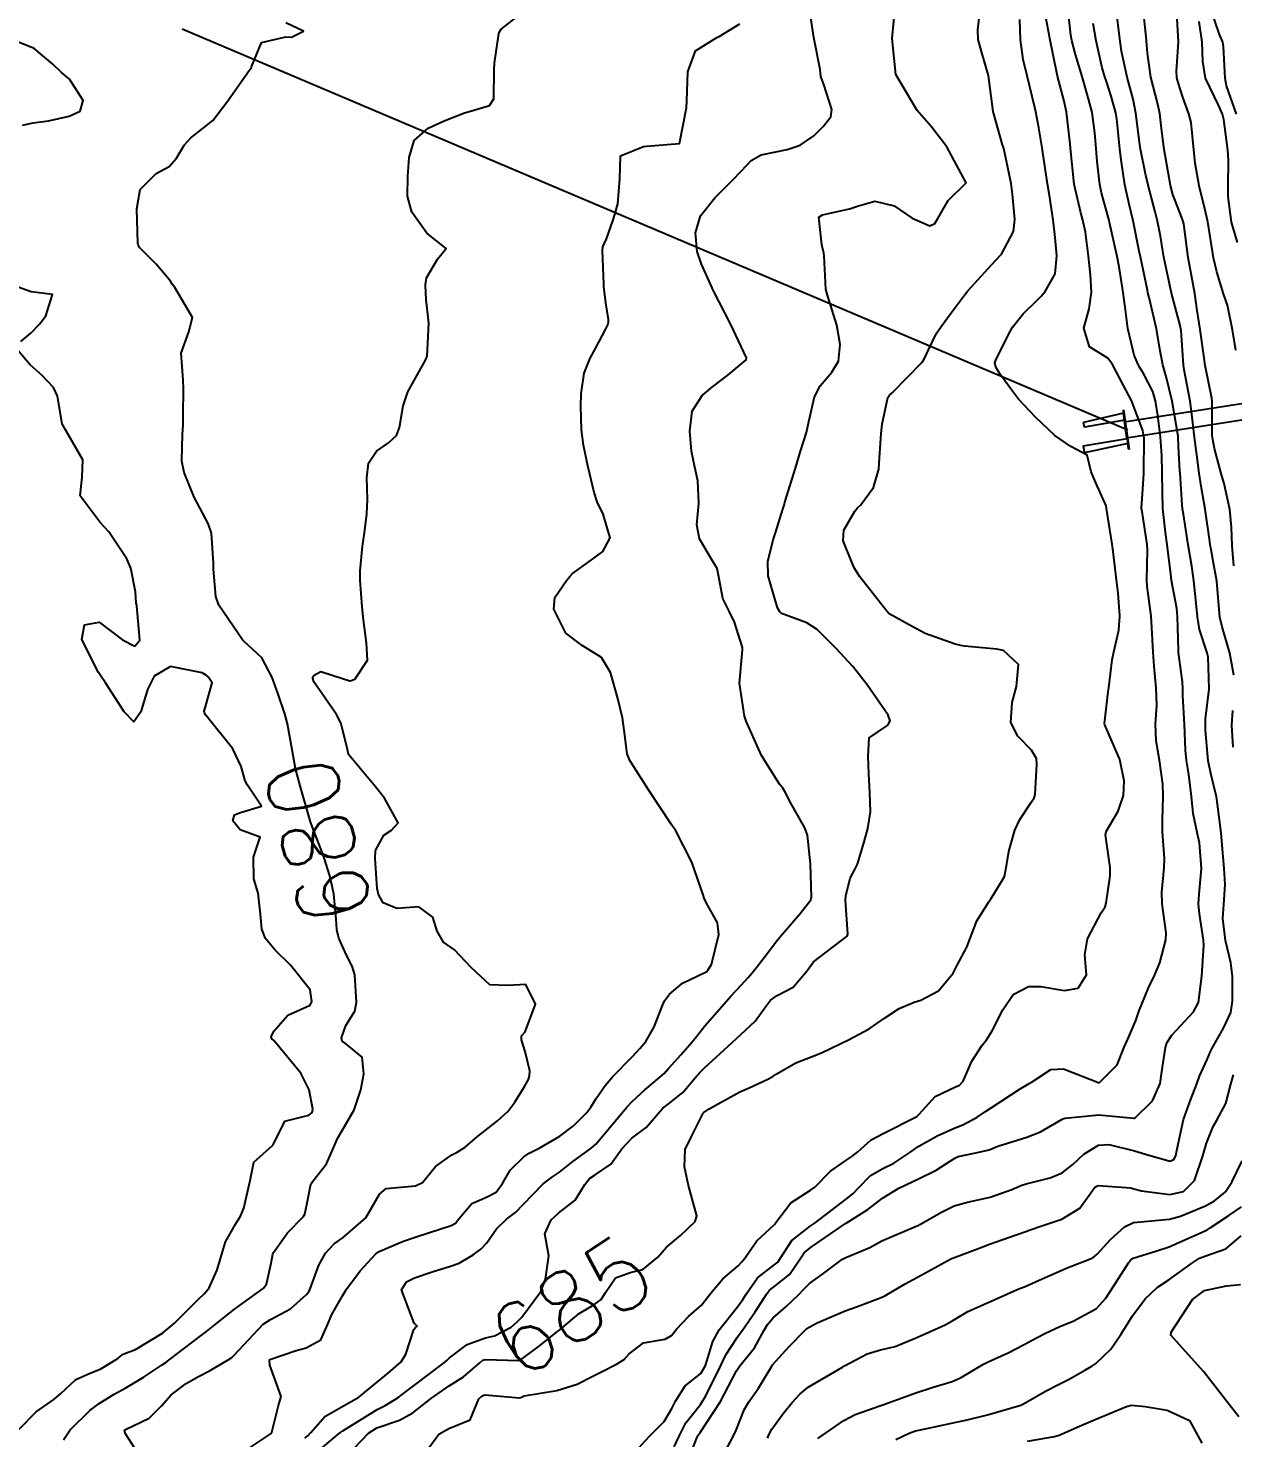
# Model space of a CAD drawing. Header units: metres. Extents: x 298520 to 308411, y 7433745 to 7450750.
# Drawn here: x 300776.4 to 300843.5, y 7448219.8 to 7448298.3 of the extents above; entities that cross this region are included whole.
import ezdxf
from ezdxf.enums import TextEntityAlignment as Align

# ---------------------------------------------------------------- set-up
doc = ezdxf.new("R2010")
doc.units = ezdxf.units.M
doc.header["$LTSCALE"] = 10
doc.linetypes.add('CONTINUO', pattern=[0])
doc.linetypes.add('TRACEJADO', pattern=[8.7, 8, -0.7])
for name, color, linetype in [('BUEIRO', 151, 'Continuous'), ('Cotas', 45, 'Continuous'), ('Curvas de Nivel 1m', 11, 'Continuous'), ('Curvas de Nivel 5m', 15, 'Continuous'), ('TEXTO', 45, 'Continuous')]:
    doc.layers.add(name, color=color, linetype=linetype)
doc.styles.add('Style-STANDARD', font='STANDARD.shx')

msp = doc.modelspace()

# ---------------------------------------------------------------- linework, layer by layer
at = {"layer": 'BUEIRO', "linetype": 'TRACEJADO', "flags": 128}
for points in [[(300837.455, 7448276.392), (300871.548, 7448281.778)], [(300837.581, 7448275.501), (300871.689, 7448280.889)]]:
    msp.add_lwpolyline(points, dxfattribs=at)
at = {"layer": 'BUEIRO', "linetype": 'CONTINUO'}
for points in [[(300837.469, 7448276.488, 686.71), (300837.41, 7448276.888, 686.747), (300835.197, 7448276.355, 685.829)], [(300837.413, 7448277.061, 687.094), (300837.391, 7448277.022, 686.631), (300837.41, 7448276.888, 686.747)], [(300837.413, 7448277.061, 687.094), (300837.74, 7448274.858, 687.086)], [(300837.469, 7448276.488, 686.71), (300835.247, 7448276.102, 685.833), (300835.197, 7448276.355, 685.829)], [(300837.469, 7448276.488, 686.71), (300837.45, 7448276.431, 685.79), (300837.581, 7448275.498, 685.751), (300837.622, 7448275.449, 686.728)], [(300837.622, 7448275.449, 686.728), (300835.168, 7448275.051, 685.731), (300835.248, 7448274.674, 685.729)], [(300837.622, 7448275.449, 686.728), (300837.659, 7448275.188, 686.653), (300835.248, 7448274.674, 685.729)], [(300837.74, 7448274.858, 687.086), (300837.702, 7448274.895, 686.934), (300837.659, 7448275.188, 686.653)]]:
    msp.add_polyline3d(points, dxfattribs=at)
at = {"layer": 'Curvas de Nivel 1m', "flags": 128}
for points, elevation in [([(300792.715, 7448219.226), (300793.775, 7448220.111), (300793.807, 7448220.137), (300793.833, 7448220.153), (300793.948, 7448220.223), (300795.846, 7448221.403), (300796.288, 7448221.637), (300797.008, 7448222.068), (300797.488, 7448222.432), (300797.859, 7448222.704), (300799.605, 7448224.034), (300799.746, 7448224.161), (300799.877, 7448224.28), (300800.873, 7448225.036), (300801.894, 7448225.408), (300802.379, 7448225.521), (300803.305, 7448225.996), (300803.624, 7448226.274), (300803.908, 7448226.543), (300804.964, 7448227.974), (300805.233, 7448228.671), (300805.417, 7448229.968), (300805.194, 7448231.2), (300805.551, 7448231.966), (300805.977, 7448232.358), (300806.874, 7448233.061), (300807.417, 7448233.946), (300807.677, 7448234.264), (300808.001, 7448234.472), (300808.862, 7448235.076), (300809.484, 7448235.918), (300810.029, 7448236.512), (300810.824, 7448237.113), (300811.507, 7448237.895), (300811.761, 7448238.179), (300812.051, 7448238.404), (300812.875, 7448239.068), (300813.568, 7448239.875), (300813.797, 7448240.152), (300814.078, 7448240.427), (300815.622, 7448241.847), (300816.097, 7448242.281), (300816.898, 7448243.039), (300817.475, 7448243.826), (300817.749, 7448244.194), (300818.123, 7448244.463), (300819.017, 7448244.924), (300819.758, 7448245.804), (300820.148, 7448246.338), (300822.026, 7448247.771), (300822.055, 7448247.88), (300821.938, 7448249.772), (300821.948, 7448250.011), (300822.201, 7448250.996), (300822.463, 7448251.514), (300822.595, 7448251.766), (300822.982, 7448253.006), (300823.185, 7448253.76), (300823.327, 7448254.679), (300823.282, 7448255.76), (300823.237, 7448256.797), (300823.203, 7448257.761), (300823.258, 7448258.796), (300824.3, 7448259.501), (300824.417, 7448259.748), (300824.308, 7448260.068), (300823.146, 7448261.762), (300822.343, 7448262.775), (300821.423, 7448263.779), (300820.363, 7448264.832), (300819.78, 7448265.212), (300818.372, 7448265.736), (300818.275, 7448265.821), (300818.148, 7448266.05), (300817.633, 7448267.828), (300817.613, 7448268.625), (300817.91, 7448269.825), (300818.036, 7448270.216), (300818.449, 7448271.534), (300818.51, 7448271.761), (300818.528, 7448271.819), (300818.564, 7448271.928), (300819.14, 7448273.81), (300819.434, 7448274.757), (300819.755, 7448275.801), (300819.892, 7448276.409), (300820.206, 7448277.795), (300820.529, 7448278.405), (300821.167, 7448279.154), (300821.552, 7448279.78), (300821.634, 7448280.702), (300821.446, 7448281.781), (300820.93, 7448283.446), (300820.841, 7448283.788), (300820.752, 7448285.648), (300820.735, 7448285.789), (300820.62, 7448286.25), (300820.442, 7448287.793), (300820.644, 7448287.921), (300822.163, 7448288.26), (300822.649, 7448288.428), (300823.576, 7448288.68), (300824.65, 7448288.423), (300825.652, 7448287.73), (300826.637, 7448287.316), (300826.909, 7448287.447), (300827.085, 7448287.716), (300827.647, 7448288.716), (300828.663, 7448289.7), (300827.577, 7448291.711), (300826.7, 7448292.84), (300825.934, 7448293.728), (300824.733, 7448295.74), (300824.532, 7448297.743), (300824.713, 7448299.672)], 684), ([(300812.383, 7448219.326), (300812.656, 7448219.882), (300813.042, 7448220.677), (300813.851, 7448221.693), (300813.979, 7448221.868), (300814.132, 7448222.142), (300814.995, 7448223.853), (300815.277, 7448224.454), (300815.897, 7448225.423), (300816.075, 7448225.663), (300816.197, 7448225.837), (300816.895, 7448226.848), (300817.531, 7448227.824), (300817.701, 7448228.047), (300817.929, 7448228.228), (300818.819, 7448228.932), (300819.408, 7448229.805), (300819.628, 7448230.132), (300819.959, 7448230.411), (300821.935, 7448231.771), (300821.973, 7448231.792), (300823.184, 7448232.555), (300823.987, 7448233.177), (300824.899, 7448233.736), (300825.641, 7448234.083), (300826.001, 7448234.252), (300826.98, 7448234.739), (300828.018, 7448235.401), (300828.217, 7448235.5), (300829.097, 7448235.689), (300829.861, 7448235.845), (300830.025, 7448235.9), (300830.424, 7448236.071), (300832.032, 7448236.571), (300832.8, 7448236.878), (300834.043, 7448237.588), (300834.169, 7448237.628), (300836.045, 7448237.819), (300837.993, 7448237.631), (300838.043, 7448237.638), (300839.025, 7448238.599), (300839.454, 7448239.566), (300839.541, 7448240.095), (300839.746, 7448241.563), (300839.831, 7448241.828), (300840.1, 7448242.244), (300841.321, 7448243.542), (300841.592, 7448244.067), (300841.784, 7448245.535), (300841.891, 7448247.265), (300841.88, 7448247.534), (300841.647, 7448249.007), (300841.592, 7448249.539), (300841.633, 7448250.096), (300841.762, 7448251.537), (300841.644, 7448252.956), (300841.516, 7448253.541), (300841.294, 7448254.595), (300841.197, 7448255.546), (300841.059, 7448256.76), (300840.918, 7448257.55), (300840.862, 7448258.125), (300840.807, 7448259.552), (300840.716, 7448261.165), (300840.714, 7448261.554), (300840.7, 7448261.918), (300840.482, 7448263.558), (300840.472, 7448263.676), (300840.429, 7448265.559), (300840.38, 7448266.007), (300840.092, 7448267.563), (300840.046, 7448267.924), (300839.851, 7448269.566), (300839.758, 7448270.242), (300839.611, 7448271.568), (300839.584, 7448272.447), (300839.572, 7448273.569), (300839.551, 7448274.5), (300839.485, 7448275.57), (300839.335, 7448276.748), (300839.197, 7448277.57), (300839.049, 7448278.093), (300838.538, 7448279.086), (300838.346, 7448279.387), (300838.24, 7448279.583), (300838.019, 7448280.115), (300837.662, 7448281.589), (300837.53, 7448282.64), (300837.39, 7448283.592), (300837.172, 7448285.03), (300837.069, 7448285.595), (300836.641, 7448287.486), (300836.613, 7448287.6), (300836.191, 7448289.139), (300836.094, 7448289.609), (300835.947, 7448290.882), (300835.886, 7448291.612), (300835.818, 7448292.491), (300835.663, 7448293.616), (300835.475, 7448294.373), (300835.113, 7448295.624), (300834.751, 7448296.855), (300834.531, 7448297.632), (300834.48, 7448297.919), (300834.299, 7448299.635)], 688), ([(300843.554, 7448268.376), (300843.469, 7448269.52), (300843.428, 7448270.53), (300843.347, 7448271.521), (300843.023, 7448272.969), (300842.86, 7448273.526), (300842.487, 7448274.913), (300842.382, 7448275.422), (300842.364, 7448275.532), (300842.358, 7448275.668), (300842.357, 7448277.532), (300842.338, 7448277.718), (300841.96, 7448279.536), (300841.864, 7448280.222), (300841.695, 7448281.539), (300841.525, 7448282.594), (300841.384, 7448283.542), (300841.105, 7448285.048), (300841.019, 7448285.546), (300840.776, 7448287.414), (300840.744, 7448287.549), (300840.646, 7448287.817), (300840.155, 7448289.055), (300840.026, 7448289.56), (300839.829, 7448290.717), (300839.68, 7448291.565), (300839.54, 7448292.728), (300839.447, 7448293.569), (300839.312, 7448294.164), (300838.94, 7448295.577), (300838.753, 7448296.913), (300838.701, 7448297.581), (300838.695, 7448297.649), (300838.488, 7448299.583)], 691), ([(300843.7, 7448293.52), (300843.155, 7448295.099), (300843.069, 7448295.527), (300842.992, 7448297.295), (300842.942, 7448297.528), (300842.767, 7448297.967), (300842.222, 7448299.536)], 694), ([(300783.014, 7448218.238), (300781.83, 7448220.065), (300781.779, 7448220.251), (300781.804, 7448220.28), (300781.833, 7448220.294), (300783.149, 7448220.928), (300783.847, 7448221.622), (300784.381, 7448222.222), (300785.221, 7448222.851), (300785.868, 7448223.232), (300786.507, 7448223.56), (300787.553, 7448224.183), (300787.751, 7448224.315), (300787.886, 7448224.439), (300789.509, 7448226.156), (300789.906, 7448226.425), (300791.032, 7448227.019), (300791.92, 7448227.807), (300792.059, 7448227.991), (300792.123, 7448228.128), (300792.61, 7448229.456), (300792.969, 7448230.12), (300793.448, 7448230.626), (300793.962, 7448230.987), (300795.217, 7448232.091), (300795.986, 7448233.404), (300796.345, 7448233.721), (300797.991, 7448233.858), (300798.37, 7448234.054), (300799.101, 7448234.949), (300800.016, 7448235.584), (300800.316, 7448235.729), (300800.748, 7448236.023), (300801.431, 7448236.614), (300802.034, 7448237.069), (300802.552, 7448237.49), (300803.123, 7448237.999), (300803.523, 7448238.523), (300804.064, 7448239.391), (300804.276, 7448239.781), (300804.339, 7448239.986), (300804.355, 7448240.265), (300804.086, 7448241.342), (300803.886, 7448241.992), (300803.881, 7448242.206), (300804.097, 7448242.443), (300804.672, 7448243.982), (300804.129, 7448245.069), (300803.118, 7448245.01), (300802.129, 7448245.056), (300801.085, 7448246.021), (300800.153, 7448246.995), (300799.549, 7448247.431), (300799.188, 7448248.045), (300798.951, 7448248.828), (300798.176, 7448249.392), (300796.95, 7448249.297), (300796.178, 7448249.617), (300795.932, 7448250.083), (300795.86, 7448250.411), (300795.743, 7448252.085), (300795.762, 7448252.54), (300796.226, 7448253.389), (300796.645, 7448253.659), (300797.013, 7448254.072), (300796.253, 7448255.448), (300795.753, 7448256.085), (300794.28, 7448257.854), (300794.218, 7448258.037), (300794.21, 7448258.101), (300793.829, 7448259.638), (300793.591, 7448260.111), (300792.33, 7448261.925), (300792.269, 7448262.131), (300792.265, 7448262.199), (300792.335, 7448262.293), (300792.717, 7448262.505), (300793.929, 7448262.106), (300794.331, 7448261.987), (300794.427, 7448262.004), (300794.621, 7448262.097), (300795.307, 7448263.126), (300795.254, 7448264.091), (300795.083, 7448265.382), (300795.02, 7448266.094), (300794.903, 7448267.589), (300794.903, 7448268.095), (300795.033, 7448269.478), (300795.133, 7448270.093), (300795.27, 7448271.262), (300795.304, 7448272.091), (300795.269, 7448273.288), (300795.362, 7448274.091), (300795.809, 7448274.761), (300796.49, 7448275.221), (300796.929, 7448275.643), (300797.091, 7448276.074), (300797.295, 7448277.289), (300797.553, 7448278.07), (300798.541, 7448279.838), (300798.641, 7448280.049), (300798.728, 7448281.891), (300798.717, 7448282.049), (300798.585, 7448283.216), (300798.537, 7448283.996), (300798.544, 7448284.051), (300798.596, 7448284.408), (300799.203, 7448285.448), (300799.703, 7448286.039), (300798.626, 7448286.907), (300797.774, 7448288.063), (300797.538, 7448288.953), (300797.558, 7448290.067), (300797.635, 7448291.109), (300797.915, 7448292.062), (300798.7, 7448292.752), (300799.582, 7448293.164), (300800.709, 7448293.601), (300801.043, 7448293.693), (300802.105, 7448294.016), (300802.35, 7448294.381), (300802.363, 7448296.014), (300802.38, 7448296.372), (300802.625, 7448298.011), (300802.659, 7448298.116), (300802.765, 7448298.25), (300804.047, 7448299.262)], 681), ([(300791.828, 7448219.816), (300792.003, 7448219.955), (300792.156, 7448220.127), (300792.943, 7448221.017), (300793.847, 7448221.537), (300794.832, 7448222.095), (300795.862, 7448222.951), (300796.485, 7448223.455), (300797.191, 7448224.067), (300797.448, 7448224.496), (300797.9, 7448225.858), (300797.989, 7448225.971), (300798.071, 7448226.057), (300797.985, 7448226.14), (300797.905, 7448226.219), (300797.213, 7448228.067), (300797.476, 7448228.519), (300797.933, 7448228.742), (300798.907, 7448229.077), (300799.943, 7448229.4), (300800.418, 7448229.553), (300801.201, 7448230.018), (300801.632, 7448230.337), (300801.96, 7448230.691), (300802.495, 7448231.477), (300803.057, 7448231.999), (300803.568, 7448232.404), (300803.981, 7448232.821), (300805.089, 7448233.974), (300805.607, 7448234.358), (300806.003, 7448234.631), (300806.754, 7448235.21), (300807.743, 7448235.943), (300807.901, 7448236.065), (300808.025, 7448236.19), (300809.486, 7448237.918), (300809.736, 7448238.226), (300810.053, 7448238.558), (300810.762, 7448239.203), (300811.579, 7448239.895), (300811.841, 7448240.126), (300812.078, 7448240.387), (300812.786, 7448241.183), (300813.398, 7448241.877), (300813.704, 7448242.267), (300814.102, 7448242.774), (300815.047, 7448243.856), (300815.552, 7448244.418), (300816.131, 7448245.041), (300816.512, 7448245.462), (300816.823, 7448245.833), (300817.398, 7448246.58), (300818.16, 7448247.571), (300818.37, 7448247.817), (300819.402, 7448249.029), (300820.008, 7448249.793), (300820.045, 7448249.932), (300819.977, 7448251.794), (300819.815, 7448253.383), (300819.67, 7448253.798), (300818.888, 7448255.176), (300818.562, 7448255.816), (300818.442, 7448255.995), (300818.267, 7448256.218), (300817.252, 7448257.83), (300816.405, 7448259.736), (300816.364, 7448259.839), (300816.306, 7448260.018), (300816.035, 7448261.844), (300816.204, 7448263.695), (300816.201, 7448263.842), (300815.76, 7448265.243), (300815.451, 7448265.854), (300815.096, 7448266.566), (300814.862, 7448267.863), (300814.783, 7448268.241), (300814.413, 7448268.837), (300813.809, 7448269.876), (300813.649, 7448270.664), (300813.757, 7448271.87), (300813.701, 7448273.107), (300813.539, 7448273.874), (300813.36, 7448274.756), (300813.256, 7448275.879), (300813.387, 7448276.999), (300813.953, 7448277.869), (300814.528, 7448278.346), (300815.382, 7448279.004), (300816.409, 7448279.841), (300816.425, 7448279.961), (300815.538, 7448281.85), (300814.591, 7448283.688), (300814.533, 7448283.802), (300814.506, 7448283.861), (300813.91, 7448285.175), (300813.68, 7448285.874), (300813.578, 7448286.926), (300813.857, 7448287.872), (300814.653, 7448288.862), (300815.152, 7448289.361), (300815.639, 7448289.85), (300816.144, 7448290.372), (300816.674, 7448290.942), (300817.245, 7448291.267), (300818.68, 7448291.56), (300819.414, 7448291.809), (300820.169, 7448292.32), (300820.699, 7448292.844), (300821.114, 7448293.379), (300821.167, 7448293.785), (300820.727, 7448295.187), (300820.569, 7448295.63), (300820.548, 7448295.793), (300820.519, 7448296.01), (300820.167, 7448297.799), (300819.983, 7448299.01)], 683), ([(300798.673, 7448219.194), (300799.285, 7448220.038), (300799.836, 7448220.357), (300801.032, 7448220.827), (300801.505, 7448222.013), (300801.691, 7448222.175), (300801.855, 7448222.22), (300803.785, 7448222.059), (300803.854, 7448222.079), (300804.041, 7448222.173), (300805.858, 7448222.461), (300806.996, 7448222.814), (300807.866, 7448223.258), (300808.305, 7448223.499), (300809.178, 7448223.927), (300809.601, 7448224.198), (300809.882, 7448224.505), (300810.679, 7448225.121), (300811.895, 7448225.334), (300812.244, 7448225.54), (300812.527, 7448225.884), (300813.195, 7448226.592), (300813.916, 7448227.224), (300814.42, 7448227.863), (300815.096, 7448228.692), (300815.947, 7448229.414), (300816.158, 7448229.629), (300816.319, 7448229.836), (300816.994, 7448230.798), (300817.972, 7448231.716), (300818.023, 7448231.769), (300818.06, 7448231.819), (300818.882, 7448232.913), (300819.991, 7448233.628), (300820.229, 7448233.796), (300821.105, 7448234.685), (300822.016, 7448235.317), (300822.292, 7448235.495), (300822.629, 7448235.764), (300823.369, 7448236.417), (300824.033, 7448236.778), (300825.907, 7448237.722), (300826.044, 7448237.855), (300826.928, 7448238.837), (300828.06, 7448239.371), (300828.283, 7448239.476), (300828.495, 7448239.696), (300828.975, 7448240.795), (300829.541, 7448241.686), (300829.785, 7448241.994), (300830.101, 7448242.499), (300830.691, 7448243.671), (300831.277, 7448244.511), (300832.133, 7448244.968), (300832.821, 7448244.955), (300834.129, 7448244.732), (300834.883, 7448244.867), (300835.355, 7448245.612), (300835.26, 7448246.72), (300835.414, 7448247.611), (300836.178, 7448249.062), (300836.388, 7448249.391), (300836.456, 7448249.597), (300836.671, 7448251.13), (300836.672, 7448251.595), (300836.42, 7448253.409), (300836.454, 7448253.598), (300837.118, 7448254.718), (300837.41, 7448255.588), (300837.446, 7448256.408), (300837.207, 7448257.591), (300836.373, 7448259.529), (300836.362, 7448259.599), (300836.554, 7448261.373), (300836.591, 7448261.597), (300836.79, 7448263.154), (300836.877, 7448263.595), (300837.165, 7448264.792), (300837.219, 7448265.592), (300837.119, 7448266.866), (300837.03, 7448267.594), (300836.838, 7448269.177), (300836.794, 7448269.596), (300836.478, 7448271.574), (300836.475, 7448271.6), (300836.454, 7448271.715), (300835.867, 7448273.009), (300835.612, 7448273.613), (300835.401, 7448274.536), (300834.487, 7448275.03), (300833.6, 7448275.639), (300832.508, 7448276.656), (300831.577, 7448277.659), (300831.122, 7448278.257), (300830.537, 7448279.079), (300830.302, 7448279.435), (300830.256, 7448279.674), (300830.331, 7448279.889), (300830.552, 7448280.305), (300831.001, 7448281.231), (300831.24, 7448281.663), (300831.831, 7448282.407), (300832.588, 7448283.151), (300832.838, 7448283.399), (300833.06, 7448283.645), (300833.608, 7448284.635), (300833.705, 7448285.639), (300833.612, 7448286.657), (300833.493, 7448287.642), (300833.297, 7448289.004), (300833.189, 7448289.645), (300832.931, 7448291.397), (300832.895, 7448291.648), (300832.7, 7448292.77), (300832.527, 7448293.652), (300832.477, 7448293.89), (300832.055, 7448295.657), (300831.831, 7448296.575), (300831.687, 7448297.661), (300831.644, 7448298.791)], 686), ([(300810.446, 7448219.288), (300810.997, 7448219.903), (300811.841, 7448220.745), (300812.265, 7448221.469), (300812.466, 7448221.884), (300813.009, 7448222.731), (300813.868, 7448223.413), (300814.146, 7448223.866), (300814.55, 7448225.203), (300814.895, 7448225.855), (300815.916, 7448227.123), (300816.225, 7448227.532), (300816.405, 7448227.835), (300817.026, 7448228.74), (300817.947, 7448229.44), (300818.163, 7448229.605), (300818.301, 7448229.817), (300818.95, 7448230.823), (300819.971, 7448231.616), (300820.245, 7448231.796), (300821.987, 7448233.143), (300822.339, 7448233.417), (300822.677, 7448233.763), (300823.323, 7448234.437), (300824.009, 7448234.823), (300824.63, 7448235.124), (300825.51, 7448235.728), (300826.027, 7448236.08), (300827.078, 7448236.664), (300828.037, 7448237.087), (300828.472, 7448237.263), (300829.26, 7448237.688), (300829.729, 7448238), (300830.048, 7448238.212), (300831.663, 7448239.26), (300832.061, 7448239.5), (300832.159, 7448239.552), (300832.334, 7448239.647), (300833.367, 7448240.343), (300834.074, 7448240.382), (300836.063, 7448239.6), (300837.061, 7448240.608), (300837.452, 7448241.586), (300837.65, 7448242.032), (300838.108, 7448243.06), (300838.236, 7448243.455), (300838.278, 7448243.578), (300838.81, 7448244.896), (300839.144, 7448245.57), (300839.443, 7448246.274), (300839.777, 7448247.564), (300839.786, 7448247.944), (300839.562, 7448249.566), (300839.553, 7448250.206), (300839.69, 7448251.565), (300839.693, 7448252.09), (300839.585, 7448253.566), (300839.597, 7448254.209), (300839.632, 7448255.566), (300839.608, 7448256.222), (300839.423, 7448257.569), (300839.228, 7448258.636), (300839.191, 7448259.571), (300839.268, 7448260.621), (300839.23, 7448261.571), (300839.118, 7448262.8), (300839.063, 7448263.573), (300838.998, 7448264.942), (300838.957, 7448265.574), (300838.728, 7448267.247), (300838.707, 7448267.577), (300838.748, 7448269.248), (300838.725, 7448269.577), (300838.45, 7448271.397), (300838.418, 7448271.58), (300838.413, 7448271.621), (300838.458, 7448272.111), (300838.553, 7448273.499), (300838.553, 7448273.579), (300838.563, 7448275.509), (300838.557, 7448275.579), (300838.498, 7448275.907), (300837.864, 7448277.587), (300837.391, 7448278.451), (300836.811, 7448279.597), (300836.546, 7448279.944), (300835.518, 7448280.581), (300835.207, 7448281.62), (300835.509, 7448282.686), (300835.632, 7448283.614), (300835.569, 7448284.582), (300835.476, 7448285.617), (300835.301, 7448286.952), (300835.152, 7448287.622), (300835.048, 7448288.025), (300834.663, 7448289.63), (300834.468, 7448291.632), (300834.448, 7448291.871), (300834.245, 7448293.635), (300834.114, 7448294.241), (300833.741, 7448295.64), (300833.479, 7448296.916), (300833.334, 7448297.644), (300833, 7448299.428)], 687), ([(300843.681, 7448280.39), (300843.487, 7448281.521), (300843.207, 7448282.9), (300842.993, 7448283.526), (300842.605, 7448284.742), (300842.422, 7448285.532), (300842.387, 7448285.761), (300842.104, 7448287.535), (300841.937, 7448288.251), (300841.639, 7448289.54), (300841.416, 7448290.802), (300841.33, 7448291.544), (300841.184, 7448293.067), (300841.061, 7448293.547), (300840.722, 7448294.472), (300840.458, 7448295.281), (300840.392, 7448295.555), (300840.374, 7448295.92), (300840.477, 7448297.554), (300840.378, 7448299.155)], 692), ([(300788.72, 7448219.266), (300789.831, 7448220.001), (300789.92, 7448220.06), (300789.983, 7448220.148), (300790.355, 7448221.638), (300790.512, 7448222.143), (300789.879, 7448223.884), (300789.85, 7448224.15), (300789.883, 7448224.196), (300791.337, 7448224.687), (300791.89, 7448224.845), (300792.721, 7448225.295), (300793.079, 7448226.118), (300793.323, 7448226.702), (300793.919, 7448227.733), (300794.148, 7448228.107), (300794.899, 7448229.136), (300795.773, 7448230.083), (300795.954, 7448230.205), (300797.262, 7448230.765), (300797.962, 7448231.012), (300799.393, 7448231.464), (300799.969, 7448231.653), (300800.211, 7448231.787), (300800.396, 7448232.026), (300801.129, 7448232.871), (300801.985, 7448233.25), (300802.477, 7448233.516), (300802.823, 7448234.002), (300803.258, 7448234.744), (300804.015, 7448235.486), (300804.325, 7448235.679), (300804.91, 7448235.977), (300806.03, 7448236.621), (300806.783, 7448237.205), (300807.527, 7448237.945), (300807.75, 7448238.24), (300808.055, 7448238.724), (300808.551, 7448239.448), (300808.966, 7448239.927), (300810.085, 7448241.08), (300810.488, 7448241.507), (300810.823, 7448241.903), (300811.28, 7448242.72), (300811.733, 7448243.894), (300811.845, 7448244.165), (300812.123, 7448244.536), (300812.86, 7448245.155), (300814.141, 7448245.753), (300814.21, 7448245.801), (300814.269, 7448245.868), (300814.47, 7448246.189), (300814.878, 7448247.859), (300814.806, 7448248.497), (300814.181, 7448249.633), (300814.066, 7448249.871), (300813.998, 7448250.06), (300813.377, 7448251.878), (300812.461, 7448253.657), (300812.308, 7448253.889), (300812.234, 7448253.994), (300810.966, 7448255.903), (300810.274, 7448256.986), (300809.915, 7448257.552), (300809.782, 7448257.918), (300809.608, 7448259.233), (300809.519, 7448259.922), (300809.255, 7448260.99), (300809.002, 7448261.93), (300808.853, 7448262.447), (300808.346, 7448263.279), (300807.275, 7448263.951), (300806.363, 7448264.633), (300805.687, 7448265.967), (300805.74, 7448266.616), (300806.399, 7448267.561), (300806.573, 7448267.787), (300806.739, 7448267.957), (300807.707, 7448268.65), (300808.415, 7448269.182), (300808.833, 7448269.934), (300808.443, 7448271.253), (300808.101, 7448271.944), (300807.931, 7448272.472), (300807.592, 7448273.949), (300807.338, 7448275.098), (300807.223, 7448275.953), (300807.198, 7448277.268), (300807.214, 7448277.953), (300807.378, 7448279.108), (300807.723, 7448279.948), (300808.018, 7448280.478), (300808.567, 7448281.538), (300808.702, 7448281.807), (300808.739, 7448281.938), (300808.728, 7448282.091), (300808.584, 7448283.023), (300808.474, 7448283.941), (300808.469, 7448284.066), (300808.409, 7448285.942), (300808.426, 7448286.132), (300808.623, 7448286.588), (300808.982, 7448287.59), (300809.079, 7448287.933), (300809.255, 7448288.537), (300809.357, 7448289.93), (300809.412, 7448291.199), (300810.69, 7448291.731), (300810.853, 7448291.746), (300812.693, 7448291.89), (300813.08, 7448293.884), (300813.095, 7448294.262), (300813.153, 7448295.884), (300813.575, 7448297.054), (300814.762, 7448297.797), (300814.809, 7448297.812), (300814.904, 7448297.859), (300816.056, 7448298.561)], 682), ([(300813.155, 7448218.534), (300813.674, 7448219.872), (300813.725, 7448219.981), (300813.836, 7448220.137), (300814.971, 7448221.853), (300815.87, 7448223.559), (300815.972, 7448223.739), (300816.057, 7448223.838), (300816.87, 7448224.848), (300817.404, 7448225.825), (300817.584, 7448226.145), (300817.91, 7448226.52), (300818.611, 7448227.119), (300819.335, 7448227.806), (300819.618, 7448228.113), (300819.932, 7448228.423), (300820.733, 7448228.996), (300821.759, 7448229.773), (300821.954, 7448229.873), (300823.288, 7448230.428), (300823.963, 7448230.798), (300825.874, 7448231.623), (300825.972, 7448231.664), (300826.01, 7448231.682), (300826.078, 7448231.719), (300827.285, 7448232.402), (300827.983, 7448232.741), (300828.72, 7448232.958), (300829.988, 7448233.236), (300831.196, 7448233.662), (300831.747, 7448233.904), (300831.998, 7448233.983), (300833.329, 7448234.311), (300834.007, 7448234.581), (300834.597, 7448235.042), (300835.206, 7448235.618), (300836.028, 7448236.126), (300836.599, 7448236.171), (300838.025, 7448235.821), (300838.83, 7448235.572), (300840.018, 7448235.235), (300840.235, 7448235.342), (300840.327, 7448235.555), (300840.401, 7448235.929), (300840.75, 7448237.549), (300841.14, 7448238.63), (300841.493, 7448239.539), (300841.646, 7448239.96), (300842.083, 7448240.891), (300842.27, 7448241.348), (300842.353, 7448241.527), (300842.984, 7448242.641), (300843.393, 7448243.517), (300843.495, 7448244.143), (300843.491, 7448245.517), (300843.387, 7448246.281), (300843.099, 7448247.521), (300842.95, 7448248.748), (300842.999, 7448249.522), (300843.073, 7448250.648), (300843.031, 7448251.522), (300842.916, 7448252.833), (300842.849, 7448253.524), (300842.658, 7448255.117), (300842.594, 7448255.527), (300842.272, 7448256.818), (300842.127, 7448257.532), (300841.991, 7448259.226), (300841.975, 7448259.535), (300841.988, 7448259.854), (300842.181, 7448261.532), (300842.123, 7448263.306), (300842.067, 7448263.534), (300841.653, 7448264.828), (300841.537, 7448265.543), (300841.443, 7448266.488), (300841.329, 7448267.546), (300841.216, 7448268.353), (300841.022, 7448269.551), (300840.755, 7448271.248), (300840.705, 7448271.556), (300840.679, 7448271.78), (300840.564, 7448273.559), (300840.561, 7448273.646), (300840.488, 7448275.046), (300840.464, 7448275.56), (300840.458, 7448275.596), (300840.122, 7448277.556), (300839.818, 7448278.843), (300839.61, 7448279.564), (300839.435, 7448280.45), (300839.247, 7448281.57), (300838.84, 7448283.325), (300838.777, 7448283.577), (300838.744, 7448283.727), (300838.601, 7448284.424), (300838.365, 7448285.582), (300838.297, 7448285.904), (300837.954, 7448287.587), (300837.732, 7448288.509), (300837.497, 7448289.592), (300837.282, 7448290.989), (300837.205, 7448291.595), (300837.04, 7448293.264), (300836.987, 7448293.597), (300836.722, 7448294.531), (300836.462, 7448295.336), (300836.377, 7448295.605), (300836.237, 7448296.111), (300835.885, 7448297.613), (300835.736, 7448298.579)], 689), ([(300843.757, 7448286.388), (300843.437, 7448287.522), (300843.245, 7448288.937), (300843.245, 7448289.524), (300843.256, 7448290.945), (300843.227, 7448291.525), (300843.011, 7448293.225), (300842.924, 7448293.528), (300842.717, 7448293.982), (300841.974, 7448295.538), (300841.825, 7448296.461), (300841.805, 7448297.54), (300841.638, 7448298.678)], 693), ([(300776.104, 7448292.921), (300776.7, 7448293.035), (300777.554, 7448293.159), (300778.704, 7448293.412), (300779.304, 7448293.687), (300779.477, 7448294.282), (300778.725, 7448295.469), (300778.278, 7448295.846), (300777.783, 7448296.304), (300776.746, 7448297.184), (300775.324, 7448297.764)], 679), ([(300776.008, 7448280.869), (300776.558, 7448281.339), (300777.042, 7448281.836), (300777.397, 7448282.308), (300777.772, 7448283.489), (300776.586, 7448283.63), (300774.593, 7448284.34)], 679), ([(300775.918, 7448220.319), (300776.863, 7448221.289), (300777.85, 7448221.971), (300778.227, 7448222.294), (300779.067, 7448223.08), (300779.87, 7448223.442), (300780.46, 7448223.678), (300781.403, 7448224.255), (300781.667, 7448224.47), (300781.886, 7448224.557), (300782.4, 7448224.754), (300783.897, 7448225.659), (300784.565, 7448226.213), (300785.917, 7448227.572), (300786.239, 7448227.877), (300786.5, 7448228.194), (300786.936, 7448229.192), (300787.237, 7448230.187), (300787.407, 7448230.737), (300787.968, 7448231.721), (300788.231, 7448232.176), (300788.419, 7448232.615), (300788.77, 7448234.168), (300788.988, 7448235.186), (300790.022, 7448236.102), (300790.048, 7448236.125), (300790.057, 7448236.15), (300790.714, 7448237.465), (300792.04, 7448237.799), (300792.223, 7448237.947), (300792.269, 7448238.128), (300792.059, 7448239.203), (300791.593, 7448240.135), (300790.091, 7448241.95), (300789.993, 7448242.053), (300789.955, 7448242.152), (300790.096, 7448242.472), (300790.878, 7448243.369), (300792.111, 7448243.926), (300792.218, 7448244.128), (300792.123, 7448244.776), (300791.023, 7448246.141), (300790.151, 7448247.003), (300789.637, 7448247.638), (300789.431, 7448248.161), (300789.358, 7448248.98), (300789.23, 7448250.164), (300788.988, 7448250.956), (300788.967, 7448252.169), (300789.327, 7448253.267), (300788.228, 7448253.68), (300787.808, 7448254.184), (300787.912, 7448254.509), (300788.24, 7448254.657), (300789.403, 7448255.006), (300788.626, 7448256.175), (300788.507, 7448256.418), (300788.273, 7448257.203), (300787.816, 7448258.185), (300786.302, 7448260.069), (300786.227, 7448260.201), (300786.216, 7448260.289), (300786.309, 7448260.605), (300786.661, 7448261.864), (300786.44, 7448262.199), (300786.334, 7448262.297), (300786.108, 7448262.429), (300784.338, 7448262.778), (300783.423, 7448262.234), (300783.066, 7448261.495), (300782.689, 7448260.244), (300782.297, 7448259.692), (300781.755, 7448260.256), (300780.726, 7448261.867), (300780.45, 7448262.269), (300780.335, 7448262.441), (300779.405, 7448264.279), (300779.553, 7448265.091), (300780.368, 7448265.248), (300781.662, 7448264.257), (300782.35, 7448263.916), (300782.635, 7448264.246), (300782.471, 7448266.159), (300782.444, 7448266.249), (300782.436, 7448266.301), (300782.39, 7448266.936), (300782.133, 7448268.253), (300781.901, 7448268.762), (300780.909, 7448270.265), (300780.431, 7448270.788), (300779.316, 7448272.281), (300779.425, 7448273.319), (300779.466, 7448274.28), (300778.498, 7448275.951), (300778.301, 7448276.293), (300778.04, 7448277.819), (300777.832, 7448278.3), (300777.196, 7448278.977), (300776.535, 7448279.572), (300775.881, 7448280.327)], 679), ([(300817.586, 7448219.822), (300817.661, 7448219.996), (300817.838, 7448220.31), (300818.464, 7448221.197), (300818.965, 7448221.809), (300819.391, 7448222.271), (300819.862, 7448222.658), (300821.762, 7448223.772), (300821.831, 7448223.813), (300821.874, 7448223.839), (300823.139, 7448224.503), (300823.888, 7448224.727), (300824.706, 7448224.922), (300825.898, 7448225.419), (300826.102, 7448225.516), (300826.572, 7448225.713), (300827.488, 7448226.124), (300827.91, 7448226.375), (300828.741, 7448226.865), (300829.92, 7448227.394), (300830.544, 7448227.671), (300831.496, 7448228.09), (300831.932, 7448228.265), (300832.895, 7448228.684), (300833.946, 7448229.159), (300834.279, 7448229.295), (300835.087, 7448229.619), (300835.699, 7448229.86), (300835.95, 7448230.057), (300836.683, 7448230.879), (300837.476, 7448231.587), (300837.975, 7448231.815), (300839.568, 7448231.973), (300839.977, 7448232), (300840.596, 7448232.168), (300841.985, 7448232.754), (300842.487, 7448233.026), (300843.085, 7448233.519), (300843.452, 7448234.064), (300844.019, 7448235.254)], 691), ([(300820.394, 7448219.792), (300821.843, 7448220.803), (300822.476, 7448221.134), (300823.852, 7448221.618), (300823.949, 7448221.652), (300824.212, 7448221.746), (300825.859, 7448222.346), (300826.808, 7448222.662), (300827.866, 7448222.975), (300828.376, 7448223.187), (300829.212, 7448223.687), (300829.616, 7448223.944), (300829.879, 7448224.073), (300830.99, 7448224.559), (300831.893, 7448225.021), (300832.299, 7448225.244), (300833.033, 7448225.639), (300833.907, 7448226.044), (300834.617, 7448226.33), (300835.917, 7448227.036), (300836.441, 7448227.602), (300837.309, 7448228.961), (300837.69, 7448229.584), (300837.801, 7448229.727), (300837.947, 7448229.831), (300839.268, 7448230.252), (300839.957, 7448230.469), (300840.708, 7448230.802), (300841.97, 7448231.363), (300842.083, 7448231.417), (300842.244, 7448231.527), (300843.284, 7448232.213), (300843.985, 7448232.698)], 692), ([(300824.729, 7448219.741), (300825.477, 7448220.093), (300825.838, 7448220.217), (300826.47, 7448220.351), (300827.842, 7448220.644), (300828.703, 7448220.832), (300829.847, 7448221.115), (300831.696, 7448221.652), (300831.854, 7448221.72), (300833.063, 7448222.436), (300833.865, 7448222.84), (300834.396, 7448223.096), (300835.298, 7448223.616), (300835.655, 7448223.833), (300835.878, 7448223.981), (300836.715, 7448224.773), (300837.26, 7448225.59), (300837.913, 7448226.629), (300838.62, 7448227.573), (300839.297, 7448228.198), (300839.934, 7448228.625), (300841.199, 7448229.541), (300841.643, 7448229.839), (300841.949, 7448229.954), (300843.12, 7448230.354), (300843.966, 7448231.078)], 693), ([(300843.848, 7448220.998), (300843.423, 7448221.514), (300841.873, 7448223.53), (300840.054, 7448225.558), (300840.072, 7448225.725), (300841.25, 7448227.54), (300841.928, 7448228.029), (300843.158, 7448228.291), (300843.931, 7448228.366)], 694), ([(300832.078, 7448219.648), (300833.566, 7448219.903), (300833.837, 7448219.989), (300834.97, 7448220.491), (300835.845, 7448220.857), (300837.59, 7448221.584), (300837.854, 7448221.651), (300838.624, 7448221.572), (300839.851, 7448221.371), (300841.1, 7448220.795), (300841.772, 7448219.531)], 694)]:
    msp.add_lwpolyline(points, dxfattribs=dict(at, elevation=elevation))
at = {"layer": 'Curvas de Nivel 5m', "flags": 128}
for points, elevation in [([(300794.614, 7448219.305), (300795.374, 7448220.087), (300795.836, 7448220.391), (300797.089, 7448220.819), (300797.845, 7448221.228), (300798.871, 7448222.045), (300799.86, 7448222.731), (300800.659, 7448223.228), (300801.575, 7448224.013), (300801.737, 7448224.15), (300801.876, 7448224.188), (300803.721, 7448224.146), (300803.876, 7448224.187), (300804.898, 7448224.964), (300805.9, 7448225.757), (300806.016, 7448225.844), (300806.149, 7448225.958), (300807.106, 7448226.753), (300807.916, 7448227.24), (300808.321, 7448227.534), (300808.56, 7448227.934), (300809.13, 7448228.733), (300809.94, 7448229.044), (300810.642, 7448229.21), (300811.49, 7448229.897), (300811.958, 7448230.445), (300812.742, 7448231.105), (300813.57, 7448231.874), (300813.65, 7448232.199), (300813.193, 7448233.878), (300812.976, 7448234.913), (300813.011, 7448235.88), (300813.338, 7448236.569), (300813.982, 7448237.871), (300814.007, 7448237.907), (300814.044, 7448237.937), (300814.335, 7448238.155), (300816.056, 7448239.098), (300816.578, 7448239.314), (300817.652, 7448239.824), (300817.91, 7448239.977), (300818.067, 7448240.08), (300819.17, 7448240.715), (300820.082, 7448241.067), (300820.603, 7448241.275), (300821.628, 7448241.777), (300822.095, 7448242.001), (300823.247, 7448242.613), (300824.107, 7448243.193), (300824.924, 7448243.738), (300825.751, 7448244.092), (300826.12, 7448244.205), (300827.11, 7448244.729), (300827.932, 7448245.702), (300828.003, 7448245.843), (300828.147, 7448246.15), (300828.692, 7448247.16), (300828.897, 7448247.693), (300829.239, 7448248.623), (300829.913, 7448249.683), (300830.023, 7448249.844), (300830.189, 7448250.098), (300830.798, 7448251.077), (300830.902, 7448251.67), (300831.027, 7448252.474), (300831.369, 7448253.663), (300831.635, 7448254.266), (300832.256, 7448255.185), (300832.44, 7448255.468), (300832.49, 7448255.648), (300832.595, 7448257.332), (300832.569, 7448257.647), (300832.288, 7448258.114), (300831.537, 7448258.903), (300831.144, 7448259.667), (300831.219, 7448260.767), (300831.463, 7448261.663), (300831.566, 7448262.882), (300830.738, 7448263.666), (300830.354, 7448263.735), (300828.565, 7448263.907), (300828.355, 7448263.942), (300828.04, 7448264.019), (300826.362, 7448264.62), (300825.641, 7448265.006), (300824.372, 7448265.705), (300824.325, 7448265.75), (300824.091, 7448266.039), (300822.737, 7448267.767), (300822.408, 7448268.276), (300821.798, 7448269.776), (300821.836, 7448270.372), (300822.448, 7448271.418), (300822.61, 7448271.609), (300822.776, 7448271.767), (300823.485, 7448272.737), (300823.782, 7448273.757), (300823.836, 7448274.399), (300823.926, 7448275.756), (300823.982, 7448276.274), (300824.298, 7448277.752), (300824.391, 7448277.884), (300824.525, 7448278.007), (300826.2, 7448279.725), (300826.341, 7448279.928), (300826.553, 7448280.399), (300826.989, 7448281.293), (300827.256, 7448281.713), (300827.819, 7448282.469), (300828.591, 7448283.503), (300828.751, 7448283.698), (300830.072, 7448285.142), (300830.557, 7448285.671), (300830.583, 7448285.701), (300830.614, 7448285.741), (300831.294, 7448287.003), (300831.356, 7448287.663), (300831.242, 7448289.079), (300831.16, 7448289.665), (300830.744, 7448291.608), (300830.727, 7448291.67), (300830.685, 7448291.811), (300830.154, 7448293.678), (300829.994, 7448294.949), (300829.899, 7448295.683), (300829.546, 7448296.893), (300829.315, 7448297.692), (300829.295, 7448298.219), (300829.476, 7448299.69)], 685), ([(300843.555, 7448262.303), (300843.329, 7448263.52), (300842.908, 7448264.985), (300842.79, 7448265.526), (300842.638, 7448267.289), (300842.611, 7448267.528), (300842.414, 7448268.637), (300842.276, 7448269.387), (300842.25, 7448269.533), (300842.224, 7448269.735), (300841.966, 7448271.537), (300841.744, 7448272.819), (300841.631, 7448273.543), (300841.498, 7448274.56), (300841.379, 7448275.547), (300841.23, 7448276.825), (300841.136, 7448277.544), (300840.791, 7448279.297), (300840.753, 7448279.548), (300840.626, 7448281.486), (300840.614, 7448281.549), (300840.566, 7448281.761), (300840.094, 7448283.557), (300839.822, 7448284.779), (300839.67, 7448285.564), (300839.469, 7448286.729), (300839.308, 7448287.57), (300839.171, 7448288.095), (300838.792, 7448289.578), (300838.767, 7448289.681), (300838.668, 7448290.109), (300838.356, 7448291.583), (300838.303, 7448291.97), (300838.112, 7448293.586), (300837.946, 7448294.363), (300837.624, 7448295.591), (300837.309, 7448297.04), (300837.223, 7448297.595), (300837.008, 7448299.371)], 690), ([(300778.391, 7448219.725), (300778.757, 7448220.286), (300779.844, 7448221.361), (300780.374, 7448221.738), (300781.206, 7448222.256), (300781.621, 7448222.488), (300781.858, 7448222.618), (300782.875, 7448223.232), (300783.878, 7448223.897), (300784.077, 7448224.03), (300784.338, 7448224.223), (300785.895, 7448225.418), (300786.34, 7448225.754), (300786.905, 7448226.19), (300787.454, 7448226.638), (300787.911, 7448226.996), (300789.511, 7448228.156), (300789.687, 7448228.393), (300789.944, 7448229.563), (300790.048, 7448230.052), (300790.081, 7448230.149), (300790.858, 7448231.247), (300791.726, 7448232.132), (300791.817, 7448232.289), (300791.983, 7448233.105), (300792.16, 7448233.959), (300792.27, 7448234.127), (300793.037, 7448235.09), (300793.475, 7448236.115), (300793.64, 7448236.5), (300794.033, 7448237.159), (300794.564, 7448238.102), (300794.95, 7448239.206), (300795.109, 7448240.094), (300795.015, 7448241.029), (300794.09, 7448241.78), (300793.908, 7448241.92), (300793.857, 7448242.104), (300794.1, 7448242.782), (300794.609, 7448243.594), (300794.704, 7448244.094), (300794.613, 7448245.618), (300794.452, 7448246.097), (300794.149, 7448246.699), (300793.709, 7448247.657), (300793.61, 7448248.108), (300793.565, 7448248.716), (300793.432, 7448250.111), (300793.217, 7448251.129), (300792.891, 7448252.12), (300792.717, 7448252.622), (300792.23, 7448253.863), (300792.142, 7448254.131), (300792.104, 7448254.262), (300791.568, 7448256.137), (300791.312, 7448257.1), (300791.112, 7448258.142), (300790.856, 7448259.586), (300790.706, 7448260.146), (300790.32, 7448261.29), (300790.009, 7448262.155), (300789.434, 7448263.254), (300788.43, 7448264.179), (300788.354, 7448264.255), (300787.035, 7448266.19), (300786.861, 7448266.666), (300786.732, 7448268.195), (300786.733, 7448268.522), (300786.629, 7448270.197), (300786.431, 7448270.743), (300785.657, 7448272.208), (300785.102, 7448273.578), (300784.98, 7448274.215), (300785.005, 7448275.705), (300785.039, 7448276.215), (300785.054, 7448276.76), (300785.073, 7448278.215), (300785.042, 7448278.729), (300784.937, 7448280.216), (300785.364, 7448281.409), (300785.571, 7448282.21), (300784.589, 7448283.876), (300784.44, 7448284.071), (300784.337, 7448284.224), (300783.547, 7448285.181), (300782.611, 7448286.101), (300782.539, 7448286.251), (300782.517, 7448286.349), (300782.463, 7448288.252), (300782.654, 7448289.329), (300783.546, 7448290.231), (300784.274, 7448290.618), (300784.676, 7448291.069), (300785.11, 7448291.792), (300785.468, 7448292.212), (300786.161, 7448292.742), (300786.703, 7448293.174), (300787.479, 7448294.189), (300788.731, 7448295.96), (300788.826, 7448296.075), (300788.859, 7448296.169), (300789.405, 7448297.511), (300790.758, 7448297.833), (300791.087, 7448297.818), (300791.746, 7448298.14), (300790.767, 7448298.606)], 680), ([(300843.523, 7448258.286), (300843.449, 7448259.519), (300843.507, 7448260.326)], 690), ([(300815.007, 7448218.66), (300815.64, 7448219.843), (300815.837, 7448220.266), (300816.297, 7448221.387), (300816.552, 7448221.833), (300817.088, 7448222.601), (300817.823, 7448223.821), (300817.843, 7448223.851), (300817.874, 7448223.905), (300818.788, 7448224.912), (300819.66, 7448225.802), (300819.787, 7448225.918), (300819.905, 7448226.001), (300820.356, 7448226.242), (300821.914, 7448226.9), (300822.551, 7448227.129), (300823.922, 7448227.647), (300824.126, 7448227.747), (300825.253, 7448228.41), (300825.939, 7448228.785), (300826.548, 7448229.109), (300827.633, 7448229.703), (300827.843, 7448229.813), (300827.955, 7448229.864), (300829.281, 7448230.365), (300829.962, 7448230.607), (300831.441, 7448231.132), (300831.97, 7448231.316), (300832.211, 7448231.407), (300832.864, 7448231.641), (300833.699, 7448231.909), (300833.977, 7448232), (300834.985, 7448232.617), (300835.687, 7448233.613), (300835.819, 7448233.788), (300835.997, 7448233.881), (300837.832, 7448233.746), (300837.995, 7448233.704), (300838.424, 7448233.576), (300839.991, 7448233.375), (300840.758, 7448233.549), (300841.375, 7448234.167), (300841.834, 7448235.533), (300842.03, 7448236.247), (300842.407, 7448237.159), (300842.623, 7448237.524), (300843.115, 7448238.456), (300843.402, 7448239.517), (300843.541, 7448240.045)], 690)]:
    msp.add_lwpolyline(points, dxfattribs=dict(at, elevation=elevation))
at = {"layer": 'TEXTO', "linetype": 'CONTINUO'}
msp.add_polyline3d([(300837.652, 7448275.934, 0), (300784.987, 7448298.252, 0)], dxfattribs=at)

# ---------------------------------------------------------------- texts
at = {"layer": 'Cotas', "style": 'Style-STANDARD'}
for s, rotation, p in [('680', 104.99022, (300792.572, 7448253.031, 680)), ('685', 33.3389, (300806.633, 7448227.174, 685))]:
    msp.add_text(s, height=4, rotation=rotation, dxfattribs=at).set_placement(p, align=Align.MIDDLE_CENTER)

doc.saveas('drawing.dxf')
